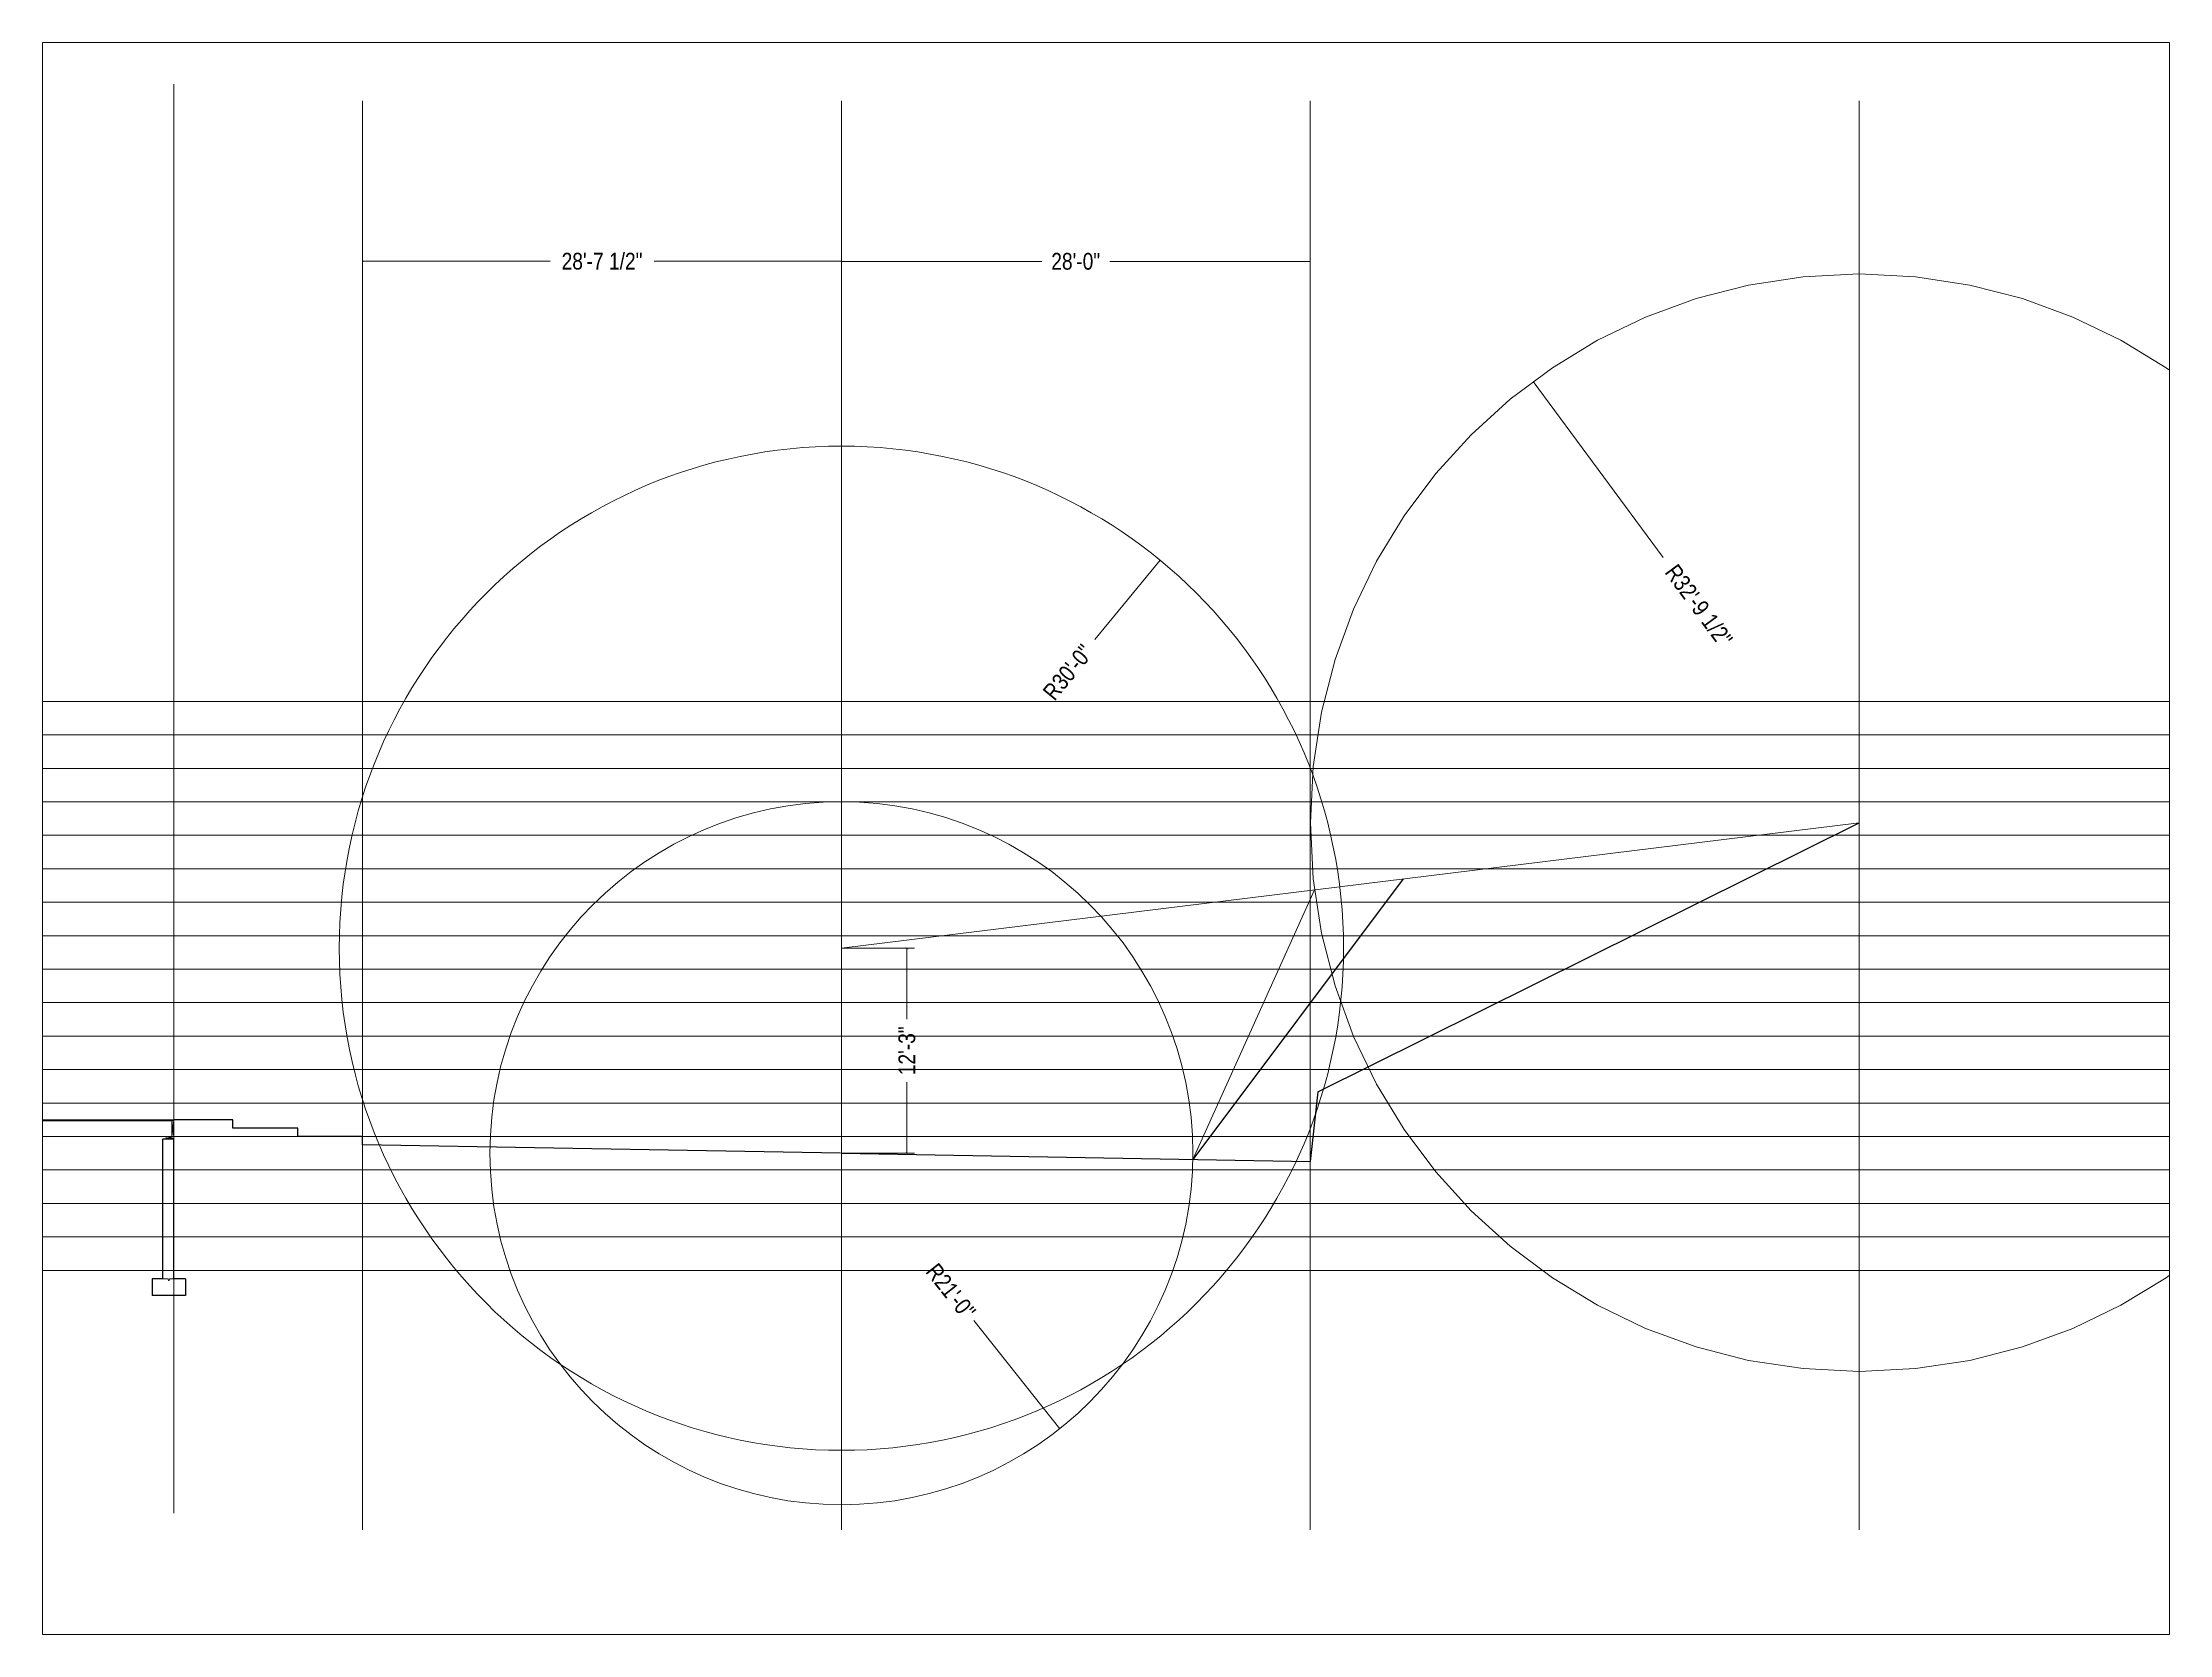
# Paper-space layout 'Courtyard' of a CAD drawing. Header units: inches. Extents: x 0 to 10.6, y 0 to 7.9.
# The model-space entities are those that its viewports show. They can reach past a viewport. Long polylines and large blocks are cut down to what shows.
import ezdxf

# ---------------------------------------------------------------- set-up
doc = ezdxf.new("R2010")
doc.units = ezdxf.units.IN
doc.header["$MEASUREMENT"] = 0
for name, color, linetype in [('CONCRETE', 7, 'Continuous'), ('DIMENSIONS', 3, 'Continuous'), ('FINFRAMING', 4, 'Continuous'), ('FLOOR_FRAMING', 102, 'Continuous')]:
    doc.layers.add(name, color=color, linetype=linetype)
for name, color, linetype, lineweight in [('FOUNDATION', 7, 'Continuous', 30), ('GRID LAYOUT', 1, 'Continuous', 9), ('REFERENCE', 6, 'Continuous', 9)]:
    doc.layers.add(name, color=color, linetype=linetype, lineweight=lineweight)
doc.styles.add('ARCHENTLTD', font='technical.ttf', dxfattribs={"height": 12})
doc.dimstyles.new('ARCHENTLTD', dxfattribs={"dimscale": 0.05, "dimtxt": 0.1875, "dimasz": 3, "dimexe": 9, "dimexo": 1, "dimgap": 2.5, "dimtad": 0, "dimdec": 1, "dimzin": 1, "dimdsep": 46, "dimlunit": 4, "dimtxsty": 'ARCHENTLTD', "dimblk": 'ARCHTICK', "dimcen": 6, "dimclrd": 256, "dimclre": 256, "dimclrt": 256, "dimazin": 0, "dimtol": 1, "dimtfac": 1, "dimtdec": 1, "dimtofl": 0, "dimtmove": 1, "dimatfit": 3, "dimldrblk": 'ARCHTICK', "dimfxl": 1, "dimfrac": 2, "dimtolj": 1, "dimtzin": 0, "dimlwd": 9, "dimlwe": 9, "dimarcsym": 0})

# ---------------------------------------------------------------- blocks, each defined once
blk = doc.blocks.new('_ArchTick')
at = {"color": 0, "linetype": 'ByBlock', "const_width": 0.15}
blk.add_lwpolyline([(-0.5, -0.5), (0.5, 0.5)], dxfattribs=at)
blk = doc.blocks.new('*D3')
at = {"layer": 'DIMENSIONS', "lineweight": 9}
for p, q in [((8064.7, 1248.5), (8116.5, 1248.5)), ((8111.1, 1248.5), (8111.1, 1197.6)), ((8111.1, 1101.5), (8111.1, 1152.5)), ((8064.7, 1101.5), (8116.5, 1101.5))]:
    blk.add_line(p, q, dxfattribs=at)
at = {"layer": 'DIMENSIONS', "lineweight": 9, "xscale": 1.8, "yscale": 1.8, "zscale": 1.8}
for p, rotation in [((8111.1, 1248.5), 90), ((8111.1, 1101.5), 270)]:
    blk.add_blockref('_ArchTick', p, dxfattribs=dict(at, rotation=rotation))
at = {"layer": 'DIMENSIONS', "insert": (8111.1, 1175), "char_height": 12, "attachment_point": 5, "rotation": 90, "style": 'ARCHENTLTD'}
blk.add_mtext('\\A1;12\'-3"', dxfattribs=at)
blk = doc.blocks.new('*D4')
at = {"layer": 'DIMENSIONS', "lineweight": 9}
blk.add_line((8653.3, 1528.8), (8560, 1655), dxfattribs=at)
at = {"layer": 'DIMENSIONS', "lineweight": 9, "xscale": 0.15, "yscale": 0.15, "zscale": 0.15, "rotation": 126.4558415754796}
blk.add_blockref('_ArchTick', (8560, 1655), dxfattribs=at)
at = {"layer": 'DIMENSIONS', "insert": (8678.8, 1494.2), "char_height": 12, "attachment_point": 5, "rotation": 306.4558, "style": 'ARCHENTLTD'}
blk.add_mtext('\\A1;R32\'-9 1/2"', dxfattribs=at)
blk = doc.blocks.new('*D5')
at = {"layer": 'DIMENSIONS', "lineweight": 9}
blk.add_line((8245.8, 1469.8), (8292.6, 1526.8), dxfattribs=at)
at = {"layer": 'DIMENSIONS', "lineweight": 9, "xscale": 0.15, "yscale": 0.15, "zscale": 0.15, "rotation": 50.60899064585935}
blk.add_blockref('_ArchTick', (8292.6, 1526.8), dxfattribs=at)
at = {"layer": 'DIMENSIONS', "insert": (8226.6, 1446.4), "char_height": 12, "attachment_point": 5, "rotation": 50.609, "style": 'ARCHENTLTD'}
blk.add_mtext('\\A1;R30\'-0"', dxfattribs=at)
blk = doc.blocks.new('*D6')
at = {"layer": 'DIMENSIONS', "lineweight": 9}
for p, q in [((8064.1, 1856), (8064.1, 1740.6)), ((8400.1, 1856), (8400.1, 1740.6)), ((8064.1, 1741), (8207.7, 1741)), ((8400.1, 1741), (8256.5, 1741))]:
    blk.add_line(p, q, dxfattribs=at)
at = {"layer": 'DIMENSIONS', "lineweight": 9, "xscale": 0.15, "yscale": 0.15, "zscale": 0.15, "rotation": 180}
blk.add_blockref('_ArchTick', (8064.1, 1741), dxfattribs=at)
at = {"layer": 'DIMENSIONS', "lineweight": 9, "xscale": 0.15, "yscale": 0.15, "zscale": 0.15}
blk.add_blockref('_ArchTick', (8400.1, 1741), dxfattribs=at)
at = {"layer": 'DIMENSIONS', "insert": (8232.1, 1741), "char_height": 12, "attachment_point": 5, "style": 'ARCHENTLTD'}
blk.add_mtext('\\A1;28\'-0"', dxfattribs=at)
blk = doc.blocks.new('*D7')
at = {"layer": 'DIMENSIONS', "lineweight": 9}
blk.add_line((8159, 981.7), (8220.6, 904), dxfattribs=at)
at = {"layer": 'DIMENSIONS', "lineweight": 9, "xscale": 0.15, "yscale": 0.15, "zscale": 0.15, "rotation": 308.3786571009574}
blk.add_blockref('_ArchTick', (8220.6, 904), dxfattribs=at)
at = {"layer": 'DIMENSIONS', "insert": (8142.5, 1002.5), "char_height": 12, "attachment_point": 5, "rotation": 308.3787, "style": 'ARCHENTLTD'}
blk.add_mtext('\\A1;R21\'-0"', dxfattribs=at)
blk = doc.blocks.new('*D9')
at = {"layer": 'DIMENSIONS', "lineweight": 9}
for p, q in [((7720.9, 1740.6), (7720.9, 1741.5)), ((7720.9, 1741.1), (7855.2, 1741.1)), ((8064.1, 1741.1), (7929.8, 1741.1)), ((8064.1, 1740.6), (8064.1, 1741.5))]:
    blk.add_line(p, q, dxfattribs=at)
at = {"layer": 'DIMENSIONS', "lineweight": 9, "xscale": 0.15, "yscale": 0.15, "zscale": 0.15, "rotation": 180}
blk.add_blockref('_ArchTick', (7720.9, 1741.1), dxfattribs=at)
at = {"layer": 'DIMENSIONS', "lineweight": 9, "xscale": 0.15, "yscale": 0.15, "zscale": 0.15}
blk.add_blockref('_ArchTick', (8064.1, 1741.1), dxfattribs=at)
at = {"layer": 'DIMENSIONS', "insert": (7892.5, 1741.1), "char_height": 12, "attachment_point": 5, "style": 'ARCHENTLTD'}
blk.add_mtext('\\A1;28\'-7 1/2"', dxfattribs=at)

msp = doc.modelspace()

# ---------------------------------------------------------------- linework, layer by layer
at = {"layer": 'CONCRETE', "color": 7, "lineweight": 9, "ltscale": 0.25}
for p, q in [((7585.61, 1112.05), (7580.01, 1113.56)), ((7585.61, 1113.56), (7580.01, 1112.05))]:
    msp.add_line(p, q, dxfattribs=at)
at = {"layer": 'CONCRETE', "color": 7, "lineweight": 20, "ltscale": 0.25}
for p, q in [((7580.01, 1112.05), (7580.01, 1113.56)), ((7584.14, 1113.56), (7584.11, 1124.8))]:
    msp.add_line(p, q, dxfattribs=at)
at = {"layer": 'CONCRETE', "lineweight": 9, "ltscale": 1.5}
for p, q in [((7584.11, 1124.8), (7585.61, 1113.56)), ((7585.61, 1124.8), (7584.14, 1113.56))]:
    msp.add_line(p, q, dxfattribs=at)
at = {"layer": 'CONCRETE', "color": 7, "linetype": 'Continuous', "lineweight": 9, "ltscale": 0.125}
msp.add_line((7585.61, 1112.05), (7580.01, 1112.05), dxfattribs=at)
at = {"layer": 'DIMENSIONS', "color": 7}
for p, q in [((8466.95, 1298.21), (8316.07, 1097.03)), ((7627.86, 1125.53), (7585.61, 1125.53)), ((7627.86, 1119.53), (7627.86, 1125.53)), ((7674.36, 1119.53), (7627.86, 1119.53)), ((7674.36, 1113.53), (7674.36, 1119.53)), ((7720.86, 1113.53), (7674.36, 1113.53)), ((7720.86, 1107.53), (7720.86, 1113.53))]:
    msp.add_line(p, q, dxfattribs=at)
at = {"layer": 'FINFRAMING', "color": 7, "linetype": 'Continuous', "lineweight": 9, "ltscale": 0.25}
msp.add_line((7460.96, 1125.55), (7585.61, 1125.53), dxfattribs=at)
at = {"layer": 'FLOOR_FRAMING', "color": 7, "linetype": 'Continuous', "lineweight": 20, "ltscale": 1.5}
msp.add_line((7585.61, 1207.55), (7585.61, 1101.53), dxfattribs=at)
at = {"layer": 'FLOOR_FRAMING', "color": 7, "linetype": 'Continuous', "lineweight": 20}
msp.add_line((7585.61, 1113.53), (7118.99, 1113.53), dxfattribs=at)
at = {"layer": 'FLOOR_FRAMING', "color": 7, "lineweight": 20, "ltscale": 0.25}
msp.add_line((7460.96, 1124.78), (7585.61, 1124.78), dxfattribs=at)
at = {"layer": 'FOUNDATION', "ltscale": 1.5}
for p, q in [((7577.61, 1011.55), (7577.61, 1111.55)), ((7585.61, 1111.55), (7577.61, 1111.55)), ((7585.61, 1011.55), (7585.61, 1111.55)), ((7577.61, 1011.55), (7569.91, 1011.55)), ((7569.91, 1011.55), (7569.91, 999.55)), ((7593.91, 1011.55), (7585.61, 1011.55)), ((7593.91, 1011.55), (7593.91, 999.55)), ((7593.91, 999.55), (7569.91, 999.55))]:
    msp.add_line(p, q, dxfattribs=at)
at = {"layer": 'FOUNDATION', "lineweight": 20, "ltscale": 1.5}
for p, q in [((7581.35, 1011.55), (7577.61, 1011.55)), ((7585.61, 1011.55), (7582.35, 1011.55))]:
    msp.add_line(p, q, dxfattribs=at)
at = {"layer": 'FOUNDATION', "color": 7, "linetype": 'Continuous', "lineweight": 20, "ltscale": 0.5}
for p, q in [((7581.56, 1010.28), (7581.35, 1011.55)), ((7582.14, 1010.28), (7582.35, 1011.55))]:
    msp.add_line(p, q, dxfattribs=at)
at = {"layer": 'FOUNDATION', "color": 7, "linetype": 'Continuous', "lineweight": 20, "ltscale": 0.125}
msp.add_line((7582.14, 1010.28), (7581.56, 1010.28), dxfattribs=at)
at = {"layer": 'GRID LAYOUT', "color": 3, "lineweight": 30}
msp.add_line((8063.51, 1101.53), (7720.86, 1107.53), dxfattribs=at)
at = {"layer": 'REFERENCE', "color": 6}
for p, q in [((7585.61, 1868.08), (7585.61, 843.53)), ((7720.86, 1856.08), (7720.86, 831.53)), ((8064.11, 1856.08), (8064.11, 831.53)), ((8400.11, 1856.08), (8400.11, 831.53)), ((8793.86, 1856.08), (8793.86, 831.53))]:
    msp.add_line(p, q, dxfattribs=at)
at = {"layer": 'REFERENCE'}
for p, q in [((6329.19, 1425.53), (9790.26, 1425.53)), ((6329.19, 1401.53), (9790.26, 1401.53)), ((6329.19, 1377.53), (9790.26, 1377.53)), ((6329.19, 1353.53), (9790.26, 1353.53)), ((6329.19, 1329.53), (9790.26, 1329.53)), ((6329.19, 1281.53), (9790.26, 1281.53)), ((6329.19, 1257.53), (9790.26, 1257.53)), ((6329.19, 1233.53), (9790.26, 1233.53)), ((6329.19, 1209.53), (9790.26, 1209.53)), ((6329.19, 1161.53), (9790.26, 1161.53)), ((6329.19, 1137.53), (9790.26, 1137.53)), ((6329.19, 1113.53), (9790.26, 1113.53)), ((6329.19, 1089.53), (9790.26, 1089.53)), ((6329.19, 1041.53), (9790.26, 1041.53)), ((6329.19, 1017.53), (9790.26, 1017.53))]:
    msp.add_line(p, q, dxfattribs=at)
at = {"layer": 'REFERENCE', "color": 3}
for p, q in [((8064.11, 1248.53), (8793.86, 1338.53)), ((8403.34, 1290.37), (8316.07, 1097.03))]:
    msp.add_line(p, q, dxfattribs=at)
at = {"layer": 'REFERENCE', "color": 3, "lineweight": 30}
for p, q in [((8405.64, 1145.61), (8793.39, 1338.25)), ((8405.64, 1145.61), (8400.11, 1095.53)), ((8064.11, 1101.53), (8400.11, 1095.53))]:
    msp.add_line(p, q, dxfattribs=at)
at = {"layer": 'REFERENCE', "color": 2}
for p, q in [((6329.19, 1305.53), (9790.26, 1305.53)), ((6329.19, 1185.53), (9790.26, 1185.53)), ((6329.19, 1065.53), (9790.26, 1065.53))]:
    msp.add_line(p, q, dxfattribs=at)
at = {"layer": 'REFERENCE', "color": 6}
for centre, radius in [((8793.86, 1338.53), 393.48), ((8064.11, 1248.53), 360), ((8064.11, 1101.53), 252)]:
    msp.add_circle(centre, radius, dxfattribs=at)

# ---------------------------------------------------------------- dimensions: what is measured, and where the dimension line sits
at = {"layer": 'DIMENSIONS', "color": 7}
dim = msp.add_linear_dim(base=(8400.11, 1741.02), p1=(8064.11, 1856.08), p2=(8400.11, 1856.08), dimstyle='ARCHENTLTD', override={"dimtxt": 12, "dimgap": 2.5, "dimtol": 0, "dimlim": 0}, dxfattribs=at)
dim.commit()
dim.dimension.update_dxf_attribs({"geometry": '*D6', "text_midpoint": (8232.11, 1741.02)})
dim = msp.add_aligned_dim(p1=(8064.10696559, 1740.57240408), p2=(7720.85696559, 1740.57240408), distance=-0.525, dimstyle='ARCHENTLTD', override={"dimtxt": 12, "dimgap": 2.5, "dimtol": 0, "dimlim": 0}, dxfattribs=at)
dim.commit()
dim.dimension.update_dxf_attribs({"geometry": '*D9', "text_midpoint": (7892.48196559, 1741.09740408)})
for center, mpoint, picture, middle in [((8793.86, 1338.53), (8560.05, 1655.01), '*D4', (8678.85, 1494.21)), ((8064.11, 1248.53), (8292.57, 1526.75), '*D5', (8226.62, 1446.44)), ((8064.11, 1101.53), (8220.56, 903.98), '*D7', (8142.5, 1002.54))]:
    dim = msp.add_radius_dim(center=center, mpoint=mpoint, dimstyle='ARCHENTLTD', override={"dimtxt": 12, "dimgap": 2.5, "dimtol": 0, "dimlim": 0}, dxfattribs=at)
    dim.commit()
    dim.dimension.update_dxf_attribs({"geometry": picture, "text_midpoint": middle, "dimtype": 164})
dim = msp.add_linear_dim(base=(8111.08, 1101.53), p1=(8064.11, 1248.53), p2=(8064.11, 1101.53), angle=90, dimstyle='ARCHENTLTD', override={"dimscale": 12, "dimtxt": 3, "dimasz": 0.15, "dimexe": 0.45, "dimexo": 0.05, "dimgap": 0.125, "dimtxsty": 'ARCHENTLTD', "dimcen": 0.3, "dimtol": 0, "dimlim": 0, "dimtix": 0, "dimtofl": 0, "dimtmove": 1, "dimatfit": 3}, dxfattribs=at)
dim.commit()
dim.dimension.update_dxf_attribs({"geometry": '*D3', "text_midpoint": (8111.08, 1175.03)})

psp = doc.layouts.new('Courtyard')

# ---------------------------------------------------------------- viewports
at = {"layer": 'DIMENSIONS', "color": 7}
psp.add_viewport(center=(5.302, 3.969), size=(10.604, 7.9375), view_center_point=(8253.806, 1327.256), view_height=1141.44216, dxfattribs=at)

doc.saveas('drawing.dxf')
